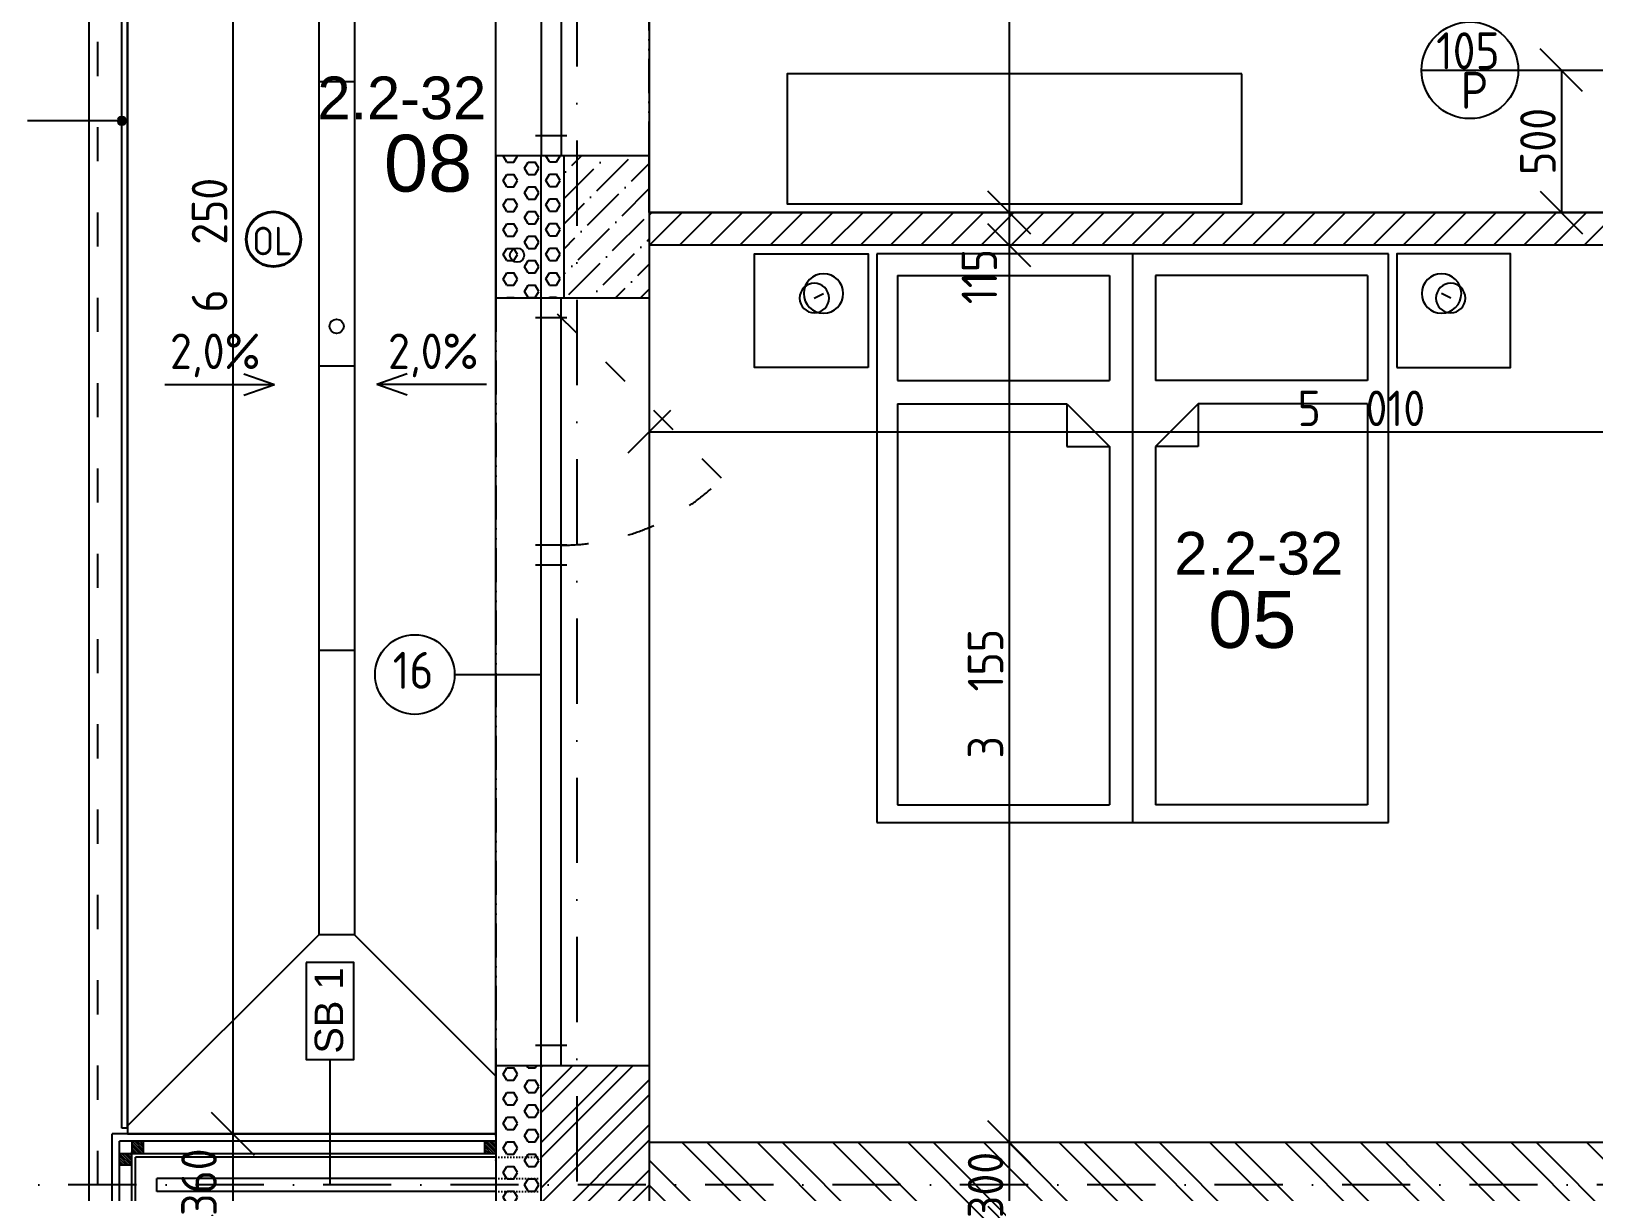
# Model space of a CAD drawing. Extents: x 4511820 to 5180432, y -1526536 to -944957.
# Drawn here: x 4978777 to 4984274, y -1251668 to -1247587 of the extents above; entities that cross this region are included whole.
import ezdxf

# ---------------------------------------------------------------- set-up
doc = ezdxf.new("R2010")
doc.units = 0
doc.header["$MEASUREMENT"] = 0
for name, pattern in [('ACAD_ISO03W100', [30, 12, -18]), ('ACAD_ISO07W100', [3.5, 0.5, -3]), ('ACAD_ISO12W100', [22, 12, -3, 0.5, -3, 0.5, -3]), ('BODKOCIARKOVANA_3', [5.6, 3, -1.3, 0, -1.3])]:
    doc.linetypes.add(name, pattern=pattern)
doc.layers.get('0').update_dxf_attribs({"linetype": 'CONTINUOUS'})
doc.layers.get('Defpoints').update_dxf_attribs({"color": 61, "linetype": 'CONTINUOUS'})
for name, color, linetype in [('DVERE', 45, 'CONTINUOUS'), ('KÓTY', 4, 'CONTINUOUS'), ('MÚRY', 1, 'CONTINUOUS'), ('OKNÁ', 143, 'CONTINUOUS'), ('osi', 253, 'CONTINUOUS'), ('Plochy', 41, 'CONTINUOUS'), ('POPIS', 7, 'CONTINUOUS'), ('POZEMOK', 7, 'CONTINUOUS'), ('TENKÁ', 7, 'CONTINUOUS'), ('tzb', 153, 'CONTINUOUS'), ('ZARIADENIE', 47, 'CONTINUOUS'), ('ŠRAFY', 82, 'CONTINUOUS')]:
    doc.layers.add(name, color=color, linetype=linetype)
doc.layers.add('zz-kanal-daždová', color=136, linetype='CONTINUOUS', lineweight=40)
doc.styles.add('ARIAL', font='arial.ttf')
doc.styles.add('STYLE1', font='isocp.shx')
doc.dimstyles.new('STANDARD-50', dxfattribs={"dimtxt": 125, "dimasz": 150, "dimexe": 10, "dimexo": 200, "dimgap": 20, "dimtad": 1, "dimdsep": 46, "dimlunit": 6, "dimtxsty": 'STYLE1', "dimblk1": 'OBLIQUE', "dimblk2": 'OBLIQUE', "dimsah": 1, "dimcen": 2.5, "dimse1": 1, "dimse2": 1, "dimadec": 0, "dimazin": 0, "dimtfac": 1, "dimtmove": 1, "dimatfit": 3, "dimldrblk": 'OBLIQUE', "dimfxl": 1, "dimtolj": 1, "dimtzin": 0, "dimarcsym": 0})
pattern_1 = [(315, (6325766.1914, 3769186.774), (4.4194173824, 4.4194173824), [])]

# ---------------------------------------------------------------- blocks, each defined once
blk = doc.blocks.new('_OBLIQUE')
at = {"color": 0, "linetype": 'ByBlock'}
blk.add_line((-0.5, -0.5), (0.5, 0.5), dxfattribs=at)
blk = doc.blocks.new('*D14009')
at = {"layer": 'Defpoints', "color": 0}
for p in [(4980951, -1245184.2), (4976404.5, -1251494.2), (4980951, -1251494.2)]:
    blk.add_point(p, dxfattribs=at)
at = {"layer": 'KÓTY', "color": 0, "lineweight": -2}
blk.add_line((4976404.5, -1245184.2), (4976404.5, -1251494.2), dxfattribs=at)
at = {"layer": 'KÓTY', "color": 0, "linetype": 'ByBlock', "lineweight": -2, "xscale": 150, "yscale": 150, "zscale": 150}
for p, rotation in [((4976404.5, -1245184.2), 90), ((4976404.5, -1251494.2), 270)]:
    blk.add_blockref('_OBLIQUE', p, dxfattribs=dict(at, rotation=rotation))
at = {"layer": 'KÓTY', "color": 0, "insert": (4976322, -1248339.2), "char_height": 125, "attachment_point": 5, "rotation": 90, "style": 'STYLE1'}
blk.add_mtext('\\A1;6ﾠ310', dxfattribs=at)
blk = doc.blocks.new('*D14010')
at = {"layer": 'Defpoints', "color": 0}
for p in [(4980951, -1251494.2), (4976404.5, -1251794.2), (4980951, -1251794.2)]:
    blk.add_point(p, dxfattribs=at)
at = {"layer": 'KÓTY', "color": 0, "lineweight": -2}
blk.add_line((4976404.5, -1251494.2), (4976404.5, -1251794.2), dxfattribs=at)
at = {"layer": 'KÓTY', "color": 0, "linetype": 'ByBlock', "lineweight": -2, "xscale": 150, "yscale": 150, "zscale": 150}
for p, rotation in [((4976404.5, -1251494.2), 90), ((4976404.5, -1251794.2), 270)]:
    blk.add_blockref('_OBLIQUE', p, dxfattribs=dict(at, rotation=rotation))
at = {"layer": 'KÓTY', "color": 0, "insert": (4976322, -1251644.2), "char_height": 125, "attachment_point": 5, "rotation": 90, "style": 'STYLE1'}
blk.add_mtext('\\A1;300', dxfattribs=at)
blk = doc.blocks.new('*D14016')
at = {"layer": 'Defpoints', "color": 0}
for p in [(4980696, -1245034.2), (4976754.5, -1251644.2), (4980696, -1251644.2)]:
    blk.add_point(p, dxfattribs=at)
at = {"layer": 'KÓTY', "color": 0, "lineweight": -2}
blk.add_line((4976754.5, -1245034.2), (4976754.5, -1251644.2), dxfattribs=at)
at = {"layer": 'KÓTY', "color": 0, "linetype": 'ByBlock', "lineweight": -2, "xscale": 150, "yscale": 150, "zscale": 150}
for p, rotation in [((4976754.5, -1245034.2), 90), ((4976754.5, -1251644.2), 270)]:
    blk.add_blockref('_OBLIQUE', p, dxfattribs=dict(at, rotation=rotation))
at = {"layer": 'KÓTY', "color": 0, "insert": (4976672, -1248339.2), "char_height": 125, "attachment_point": 5, "rotation": 90, "style": 'STYLE1'}
blk.add_mtext('\\A1;6ﾠ610', dxfattribs=at)
blk = doc.blocks.new('*D14017')
at = {"layer": 'Defpoints', "color": 0}
for p in [(4980696, -1251644.2), (4976754.5, -1258359.2), (4980696, -1258359.2)]:
    blk.add_point(p, dxfattribs=at)
at = {"layer": 'KÓTY', "color": 0, "lineweight": -2}
blk.add_line((4976754.5, -1251644.2), (4976754.5, -1258359.2), dxfattribs=at)
at = {"layer": 'KÓTY', "color": 0, "linetype": 'ByBlock', "lineweight": -2, "xscale": 150, "yscale": 150, "zscale": 150}
for p, rotation in [((4976754.5, -1251644.2), 90), ((4976754.5, -1258359.2), 270)]:
    blk.add_blockref('_OBLIQUE', p, dxfattribs=dict(at, rotation=rotation))
at = {"layer": 'KÓTY', "color": 0, "insert": (4976672, -1255001.7), "char_height": 125, "attachment_point": 5, "rotation": 90, "style": 'STYLE1'}
blk.add_mtext('\\A1;6ﾠ715', dxfattribs=at)
blk = doc.blocks.new('*D14019')
at = {"layer": 'Defpoints', "color": 0}
for p in [(4979211, -1225674.2), (4977104.5, -1258484.2), (4982061, -1258484.2)]:
    blk.add_point(p, dxfattribs=at)
at = {"layer": 'KÓTY', "color": 0, "lineweight": -2}
blk.add_line((4977104.5, -1225674.2), (4977104.5, -1258484.2), dxfattribs=at)
at = {"layer": 'KÓTY', "color": 0, "linetype": 'ByBlock', "lineweight": -2, "xscale": 150, "yscale": 150, "zscale": 150}
for p, rotation in [((4977104.5, -1225674.2), 90), ((4977104.5, -1258484.2), 270)]:
    blk.add_blockref('_OBLIQUE', p, dxfattribs=dict(at, rotation=rotation))
at = {"layer": 'KÓTY', "color": 0, "insert": (4977022, -1242079.2), "char_height": 125, "attachment_point": 5, "rotation": 90, "style": 'STYLE1'}
blk.add_mtext('\\A1;32ﾠ810', dxfattribs=at)
blk = doc.blocks.new('*D14116')
at = {"layer": 'Defpoints', "color": 0}
for p in [(4977454.5, -1251224.2), (4980571, -1251224.2), (4980571, -1252724.2)]:
    blk.add_point(p, dxfattribs=at)
at = {"layer": 'KÓTY', "color": 0, "lineweight": -2}
blk.add_line((4977454.5, -1252724.2), (4977454.5, -1251224.2), dxfattribs=at)
at = {"layer": 'KÓTY', "color": 0, "linetype": 'ByBlock', "lineweight": -2, "xscale": 150, "yscale": 150, "zscale": 150}
for p, rotation in [((4977454.5, -1251224.2), 90), ((4977454.5, -1252724.2), 270)]:
    blk.add_blockref('_OBLIQUE', p, dxfattribs=dict(at, rotation=rotation))
at = {"layer": 'KÓTY', "color": 0, "insert": (4977372, -1251974.2), "char_height": 125, "attachment_point": 5, "rotation": 90, "style": 'STYLE1'}
blk.add_mtext('\\A1;1ﾠ500', dxfattribs=at)
blk = doc.blocks.new('*D14117')
at = {"layer": 'Defpoints', "color": 0}
for p in [(4980571, -1248524.2), (4977454.5, -1251224.2), (4980571, -1251224.2)]:
    blk.add_point(p, dxfattribs=at)
at = {"layer": 'KÓTY', "color": 0, "lineweight": -2}
blk.add_line((4977454.5, -1248524.2), (4977454.5, -1251224.2), dxfattribs=at)
at = {"layer": 'KÓTY', "color": 0, "linetype": 'ByBlock', "lineweight": -2, "xscale": 150, "yscale": 150, "zscale": 150}
for p, rotation in [((4977454.5, -1248524.2), 90), ((4977454.5, -1251224.2), 270)]:
    blk.add_blockref('_OBLIQUE', p, dxfattribs=dict(at, rotation=rotation))
at = {"layer": 'KÓTY', "color": 0, "insert": (4977372, -1249874.2), "char_height": 125, "attachment_point": 5, "rotation": 90, "style": 'STYLE1'}
blk.add_mtext('\\A1;2ﾠ700', dxfattribs=at)
blk = doc.blocks.new('*D14118')
at = {"layer": 'Defpoints', "color": 0}
for p in [(4980571, -1248024.2), (4977454.5, -1248524.2), (4980641, -1248524.2)]:
    blk.add_point(p, dxfattribs=at)
at = {"layer": 'KÓTY', "color": 0, "lineweight": -2}
blk.add_line((4977454.5, -1248024.2), (4977454.5, -1248524.2), dxfattribs=at)
at = {"layer": 'KÓTY', "color": 0, "linetype": 'ByBlock', "lineweight": -2, "xscale": 150, "yscale": 150, "zscale": 150}
for p, rotation in [((4977454.5, -1248024.2), 90), ((4977454.5, -1248524.2), 270)]:
    blk.add_blockref('_OBLIQUE', p, dxfattribs=dict(at, rotation=rotation))
at = {"layer": 'KÓTY', "color": 0, "insert": (4977372, -1248274.2), "char_height": 125, "attachment_point": 5, "rotation": 90, "style": 'STYLE1'}
blk.add_mtext('\\A1;500', dxfattribs=at)
blk = doc.blocks.new('*D14119')
at = {"layer": 'Defpoints', "color": 0}
for p in [(4980571, -1245774.2), (4977454.5, -1248024.2), (4980571, -1248024.2)]:
    blk.add_point(p, dxfattribs=at)
at = {"layer": 'KÓTY', "color": 0, "lineweight": -2}
blk.add_line((4977454.5, -1245774.2), (4977454.5, -1248024.2), dxfattribs=at)
at = {"layer": 'KÓTY', "color": 0, "linetype": 'ByBlock', "lineweight": -2, "xscale": 150, "yscale": 150, "zscale": 150}
for p, rotation in [((4977454.5, -1245774.2), 90), ((4977454.5, -1248024.2), 270)]:
    blk.add_blockref('_OBLIQUE', p, dxfattribs=dict(at, rotation=rotation))
at = {"layer": 'KÓTY', "color": 0, "insert": (4977372, -1246899.2), "char_height": 125, "attachment_point": 5, "rotation": 90, "style": 'STYLE1'}
blk.add_mtext('\\A1;2ﾠ250', dxfattribs=at)
blk = doc.blocks.new('DVOJPOSTEL')
at = {"layer": 'ZARIADENIE', "ltscale": 0.25}
for p, q in [((4444359, -1314665.2), (4444359, -1312665.2)), ((4444359, -1312665.2), (4446159, -1312665.2)), ((4445259, -1312665.2), (4445259, -1314665.2)), ((4446159, -1312665.2), (4446159, -1314665.2)), ((4444139.6, -1312821.2), (4444171.8, -1312805.1)), ((4446378.4, -1312821.2), (4446346.2, -1312805.1)), ((4446159, -1314665.2), (4444359, -1314665.2))]:
    blk.add_line(p, q, dxfattribs=at)
at = {"layer": 'ZARIADENIE', "color": 76, "ltscale": 0.25}
for p, q in [((4444432.3, -1312741.6), (4445177.9, -1312741.6)), ((4444432.3, -1312741.6), (4444432.3, -1313110.9)), ((4445177.9, -1312741.6), (4445177.9, -1313110.9)), ((4446085.7, -1312741.6), (4445340.1, -1312741.6)), ((4445340.1, -1312741.6), (4445340.1, -1313110.9)), ((4446085.7, -1312741.6), (4446085.7, -1313110.9)), ((4444432.3, -1313110.9), (4445177.9, -1313110.9)), ((4446085.7, -1313110.9), (4445340.1, -1313110.9)), ((4444432.3, -1313193.6), (4444432.3, -1314603.6)), ((4444432.3, -1313193.6), (4445027.9, -1313193.6)), ((4445027.9, -1313193.6), (4445177.9, -1313343.6)), ((4445027.9, -1313193.6), (4445027.9, -1313343.6)), ((4445490.1, -1313193.6), (4445340.1, -1313343.6)), ((4446085.7, -1313193.6), (4445490.1, -1313193.6)), ((4445490.1, -1313193.6), (4445490.1, -1313343.6)), ((4446085.7, -1313193.6), (4446085.7, -1314603.6)), ((4445027.9, -1313343.6), (4445177.9, -1313343.6)), ((4445177.9, -1313343.6), (4445177.9, -1314603.6)), ((4445340.1, -1313343.6), (4445340.1, -1314603.6)), ((4445490.1, -1313343.6), (4445340.1, -1313343.6)), ((4444432.3, -1314603.6), (4445177.9, -1314603.6)), ((4446085.7, -1314603.6), (4445340.1, -1314603.6))]:
    blk.add_line(p, q, dxfattribs=at)
at = {"layer": 'ZARIADENIE'}
for points in [[(4444329, -1313065.2), (4443929, -1313065.2), (4443929, -1312665.2), (4444329, -1312665.2)], [(4446189, -1313065.2), (4446589, -1313065.2), (4446589, -1312665.2), (4446189, -1312665.2)]]:
    blk.add_lwpolyline(points, close=True, dxfattribs=at)
at = {"layer": 'ZARIADENIE', "ltscale": 0.25}
for centre, radius in [((4444139.6, -1312821.2), 51.9), ((4444171.8, -1312805.1), 69.7), ((4446346.2, -1312805.1), 69.7), ((4446378.4, -1312821.2), 51.9)]:
    blk.add_circle(centre, radius, dxfattribs=at)
blk = doc.blocks.new('*D30691')
at = {"layer": 'Defpoints', "color": 0}
for p in [(4980951, -1245184.2), (4980951, -1248224.2), (4982216.5, -1248224.2)]:
    blk.add_point(p, dxfattribs=at)
at = {"layer": 'KÓTY', "color": 0, "lineweight": -2}
blk.add_line((4982216.5, -1245184.2), (4982216.5, -1248224.2), dxfattribs=at)
at = {"layer": 'KÓTY', "color": 0, "linetype": 'ByBlock', "lineweight": -2, "xscale": 150, "yscale": 150, "zscale": 150}
for p, rotation in [((4982216.5, -1245184.2), 90), ((4982216.5, -1248224.2), 270)]:
    blk.add_blockref('_OBLIQUE', p, dxfattribs=dict(at, rotation=rotation))
at = {"layer": 'KÓTY', "color": 0, "insert": (4982134, -1246704.2), "char_height": 125, "attachment_point": 5, "rotation": 90, "style": 'STYLE1'}
blk.add_mtext('\\A1;3ﾠ040', dxfattribs=at)
blk = doc.blocks.new('*D30692')
at = {"layer": 'Defpoints', "color": 0}
for p in [(4980951, -1248224.2), (4980951, -1248339.2), (4982216.5, -1248339.2)]:
    blk.add_point(p, dxfattribs=at)
at = {"layer": 'KÓTY', "color": 0, "lineweight": -2}
blk.add_line((4982216.5, -1248224.2), (4982216.5, -1248339.2), dxfattribs=at)
at = {"layer": 'KÓTY', "color": 0, "linetype": 'ByBlock', "lineweight": -2, "xscale": 150, "yscale": 150, "zscale": 150}
for p, rotation in [((4982216.5, -1248224.2), 90), ((4982216.5, -1248339.2), 270)]:
    blk.add_blockref('_OBLIQUE', p, dxfattribs=dict(at, rotation=rotation))
at = {"layer": 'KÓTY', "color": 0, "insert": (4982112, -1248449.5), "char_height": 125, "attachment_point": 5, "rotation": 90, "style": 'STYLE1'}
blk.add_mtext('\\A1;115', dxfattribs=at)
blk = doc.blocks.new('*D30693')
at = {"layer": 'Defpoints', "color": 0}
for p in [(4980951, -1248339.2), (4980951, -1251494.2), (4982216.5, -1251494.2)]:
    blk.add_point(p, dxfattribs=at)
at = {"layer": 'KÓTY', "color": 0, "lineweight": -2}
blk.add_line((4982216.5, -1248339.2), (4982216.5, -1251494.2), dxfattribs=at)
at = {"layer": 'KÓTY', "color": 0, "linetype": 'ByBlock', "lineweight": -2, "xscale": 150, "yscale": 150, "zscale": 150}
for p, rotation in [((4982216.5, -1248339.2), 90), ((4982216.5, -1251494.2), 270)]:
    blk.add_blockref('_OBLIQUE', p, dxfattribs=dict(at, rotation=rotation))
at = {"layer": 'KÓTY', "color": 0, "insert": (4982134, -1249916.7), "char_height": 125, "attachment_point": 5, "rotation": 90, "style": 'STYLE1'}
blk.add_mtext('\\A1;3ﾠ155', dxfattribs=at)
blk = doc.blocks.new('*D30694')
at = {"layer": 'Defpoints', "color": 0}
for p in [(4980951, -1251494.2), (4980951, -1251794.2), (4982216.5, -1251794.2)]:
    blk.add_point(p, dxfattribs=at)
at = {"layer": 'KÓTY', "color": 0, "lineweight": -2}
blk.add_line((4982216.5, -1251494.2), (4982216.5, -1251794.2), dxfattribs=at)
at = {"layer": 'KÓTY', "color": 0, "linetype": 'ByBlock', "lineweight": -2, "xscale": 150, "yscale": 150, "zscale": 150}
for p, rotation in [((4982216.5, -1251494.2), 90), ((4982216.5, -1251794.2), 270)]:
    blk.add_blockref('_OBLIQUE', p, dxfattribs=dict(at, rotation=rotation))
at = {"layer": 'KÓTY', "color": 0, "insert": (4982134, -1251644.2), "char_height": 125, "attachment_point": 5, "rotation": 90, "style": 'STYLE1'}
blk.add_mtext('\\A1;300', dxfattribs=at)
blk = doc.blocks.new('*D30827')
at = {"layer": 'Defpoints', "color": 0}
for p in [(4984008, -1247724.2), (4984008, -1248224.2), (4984159.5, -1248224.2)]:
    blk.add_point(p, dxfattribs=at)
at = {"layer": 'KÓTY', "color": 0, "lineweight": -2}
blk.add_line((4984159.5, -1247724.2), (4984159.5, -1248224.2), dxfattribs=at)
at = {"layer": 'KÓTY', "color": 0, "linetype": 'ByBlock', "lineweight": -2, "xscale": 150, "yscale": 150, "zscale": 150}
for p, rotation in [((4984159.5, -1247724.2), 90), ((4984159.5, -1248224.2), 270)]:
    blk.add_blockref('_OBLIQUE', p, dxfattribs=dict(at, rotation=rotation))
at = {"layer": 'KÓTY', "color": 0, "insert": (4984077, -1247974.2), "char_height": 125, "attachment_point": 5, "rotation": 90, "style": 'STYLE1'}
blk.add_mtext('\\A1;500', dxfattribs=at)
blk = doc.blocks.new('*D30843')
at = {"layer": 'Defpoints', "color": 0}
for p in [(4980951, -1248339.2), (4985961, -1248339.2), (4985961, -1248995.5)]:
    blk.add_point(p, dxfattribs=at)
at = {"layer": 'KÓTY', "color": 0, "lineweight": -2}
blk.add_line((4980951, -1248995.5), (4985961, -1248995.5), dxfattribs=at)
at = {"layer": 'KÓTY', "color": 0, "linetype": 'ByBlock', "lineweight": -2, "xscale": 150, "yscale": 150, "zscale": 150, "rotation": 180}
blk.add_blockref('_OBLIQUE', (4980951, -1248995.5), dxfattribs=at)
at = {"layer": 'KÓTY', "color": 0, "linetype": 'ByBlock', "lineweight": -2, "xscale": 150, "yscale": 150, "zscale": 150}
blk.add_blockref('_OBLIQUE', (4985961, -1248995.5), dxfattribs=at)
at = {"layer": 'KÓTY', "color": 0, "insert": (4983456, -1248913), "char_height": 125, "attachment_point": 5, "style": 'STYLE1'}
blk.add_mtext('\\A1;5ﾠ010', dxfattribs=at)
blk = doc.blocks.new('*D31444')
at = {"layer": 'Defpoints', "color": 0}
for p in [(4979486.5, -1245214.2), (4979486.5, -1251464.2), (4979486.5, -1251464.2)]:
    blk.add_point(p, dxfattribs=at)
at = {"layer": 'KÓTY', "color": 0, "lineweight": -2}
blk.add_line((4979486.5, -1245214.2), (4979486.5, -1251464.2), dxfattribs=at)
at = {"layer": 'KÓTY', "color": 0, "linetype": 'ByBlock', "lineweight": -2, "xscale": 150, "yscale": 150, "zscale": 150}
for p, rotation in [((4979486.5, -1245214.2), 90), ((4979486.5, -1251464.2), 270)]:
    blk.add_blockref('_OBLIQUE', p, dxfattribs=dict(at, rotation=rotation))
at = {"layer": 'KÓTY', "color": 0, "insert": (4979404, -1248339.2), "char_height": 125, "attachment_point": 5, "rotation": 90, "style": 'STYLE1'}
blk.add_mtext('\\A1;6ﾠ250', dxfattribs=at)
blk = doc.blocks.new('*D48135')
at = {"layer": 'Defpoints', "color": 0}
for p in [(4979486.5, -1251464.2), (4979486.5, -1251824.2), (4979486.5, -1251824.2)]:
    blk.add_point(p, dxfattribs=at)
at = {"layer": 'KÓTY', "color": 0, "lineweight": -2}
blk.add_line((4979486.5, -1251464.2), (4979486.5, -1251824.2), dxfattribs=at)
at = {"layer": 'KÓTY', "color": 0, "linetype": 'ByBlock', "lineweight": -2, "xscale": 150, "yscale": 150, "zscale": 150}
for p, rotation in [((4979486.5, -1251464.2), 90), ((4979486.5, -1251824.2), 270)]:
    blk.add_blockref('_OBLIQUE', p, dxfattribs=dict(at, rotation=rotation))
at = {"layer": 'KÓTY', "color": 0, "insert": (4979367, -1251634.5), "char_height": 125, "attachment_point": 5, "rotation": 90, "style": 'STYLE1'}
blk.add_mtext('\\A1;360', dxfattribs=at)

msp = doc.modelspace()

# ---------------------------------------------------------------- hatches: boundary and pattern name
at = {"layer": 'TENKÁ'}
h = msp.add_hatch(color=256, dxfattribs=at)
h.dxf.hatch_style = 1
h.paths.add_polyline_path([(4979081, -1247901.691, 2.41421356), (4979096, -1247886.691, 0.41421356)])
at = {"layer": 'ŠRAFY'}
h = msp.add_hatch(dxfattribs=at)
h.set_pattern_fill('HEX', color=256, scale=200)
h.set_pattern_definition([(0, (0, -96320.035), (0, 43.3012702), [25, -50]), (120, (0, -96320.035), (-37.5, -21.6506351), [25, -50]), (60, (25, -96320.035), (-37.5, 21.6506351), [25, -50])])
h.paths.add_polyline_path([(4980411, -1248524.226), (4980571, -1248524.226), (4980571, -1248024.226), (4980411, -1248024.226)])
h = msp.add_hatch(dxfattribs=at)
h.set_pattern_fill('HEX', color=256, scale=200)
h.set_pattern_definition([(0, (0, -81510.035), (0, 43.3012702), [25, -50]), (120, (0, -81510.035), (-37.5, -21.6506351), [25, -50]), (60, (25, -81510.035), (-37.5, 21.6506351), [25, -50])])
h.paths.add_polyline_path([(4980641, -1248524.226), (4980651, -1248524.226), (4980651, -1248024.226), (4980641, -1248024.226), (4980571, -1248024.226), (4980571, -1248524.226)])
at = {"layer": 'ŠRAFY', "ltscale": 0.25}
h = msp.add_hatch(dxfattribs=at)
h.set_pattern_fill('ANSI36', color=256, scale=500)
h.set_pattern_definition([(45, (449781.18, -111142.21), (33.1456304, 121.533978), [156.25, -31.25, 0, -31.25])])
h.paths.add_polyline_path([(4980651, -1248524.226), (4980951, -1248524.226), (4980951, -1248024.226), (4980651, -1248024.226)])
h = msp.add_hatch(dxfattribs=at)
h.set_pattern_fill('ANSI31', color=256, scale=600, style=0)
h.set_pattern_definition([(45, (515270.5, 214751.965), (-53.0330086, 53.0330086), [])])
h.paths.add_polyline_path([(4986076, -1249094.226), (4986076, -1248224.226), (4985211, -1248224.226), (4985211, -1248174.226), (4985096, -1248174.226), (4985096, -1248224.226), (4980951, -1248224.226), (4980951, -1248339.226), (4985961, -1248339.226), (4985961, -1249094.226)])
at = {"layer": 'ŠRAFY'}
h = msp.add_hatch(dxfattribs=at)
h.set_pattern_fill('HEX', color=256, scale=200)
h.set_pattern_definition([(0, (0, -89070.035), (0, 43.3012702), [25, -50]), (120, (0, -89070.035), (-37.5, -21.6506351), [25, -50]), (60, (25, -89070.035), (-37.5, 21.6506351), [25, -50])])
h.paths.add_polyline_path([(4980411, -1251224.226), (4980411, -1251261.726), (4980411, -1251464.226), (4980411, -1251490.226), (4980411, -1251534.226), (4980411, -1251546.726), (4980411, -1251621.726), (4980411, -1251666.726), (4980411, -1251741.726), (4980411, -1251754.226), (4980411, -1251798.226), (4980411, -1251824.226), (4980411, -1252724.226), (4980571, -1252724.226), (4980571, -1251224.226)])
h = msp.add_hatch(dxfattribs=at)
h.set_pattern_fill('ANSI32', color=256, scale=300)
h.set_pattern_definition([(45, (0, 86710.97), (-79.549513, 79.549513), []), (45, (53.03, 86710.97), (-79.549513, 79.549513), [])])
h.paths.add_polyline_path([(4980571, -1251224.226), (4980571, -1252724.226), (4980951, -1252724.226), (4980951, -1251794.226), (4980951, -1251494.226), (4980951, -1251224.226)])
h = msp.add_hatch(dxfattribs=at)
h.set_pattern_fill('ANSI31', color=45, scale=50, angle=270)
h.set_pattern_definition(pattern_1)
h.paths.add_polyline_path([(4979087, -1251534.226), (4979087, -1251574.226), (4979131, -1251574.226), (4979131, -1251534.226)])
h = msp.add_hatch(dxfattribs=at)
h.set_pattern_fill('ANSI31', color=45, scale=50, angle=270)
h.set_pattern_definition(pattern_1)
h.paths.add_polyline_path([(4979171, -1251534.226), (4979171, -1251490.226), (4979131, -1251490.226), (4979131, -1251527.226), (4979131, -1251534.226)])
h = msp.add_hatch(dxfattribs=at)
h.set_pattern_fill('ANSI31', color=45, scale=50, angle=270)
h.set_pattern_definition(pattern_1)
h.paths.add_polyline_path([(4980411, -1251534.226), (4980411, -1251490.226), (4980371, -1251490.226), (4980371, -1251534.226)])
h = msp.add_hatch(dxfattribs=at)
h.set_pattern_fill('ANSI32', color=256, scale=500, angle=90)
h.set_pattern_definition([(135, (515810.9, -44587.94), (-132.5825215, -132.5825215), []), (135, (515810.9, -44499.55), (-132.5825215, -132.5825215), [])])
h.paths.add_polyline_path([(4986076, -1251794.226), (4986076, -1251494.226), (4985961, -1251494.226), (4980951, -1251494.226), (4980951, -1251794.226), (4985326, -1251794.226), (4985406, -1251794.226), (4985996, -1251794.226)])

# ---------------------------------------------------------------- linework, layer by layer
at = {"layer": 'DVERE', "ltscale": 0.25}
for p, q in [((4983668, -1247724.226), (4984008, -1247724.226)), ((4984008, -1247724.226), (4985410.656, -1247724.226))]:
    msp.add_line(p, q, dxfattribs=at)
msp.add_circle((4983838, -1247724.226), 170, dxfattribs=at)
at = {"layer": 'MÚRY'}
for p, q in [((4980411, -1248024.226), (4980951, -1248024.226)), ((4980411, -1248024.226), (4980411, -1248524.226)), ((4980951, -1248224.226), (4980951, -1248024.226)), ((4985096, -1248224.226), (4980951, -1248224.226)), ((4985961, -1248339.226), (4980951, -1248339.226)), ((4980951, -1248339.226), (4980951, -1248524.226)), ((4980411, -1248524.226), (4980951, -1248524.226)), ((4980411, -1251224.226), (4980951, -1251224.226)), ((4980411, -1251224.226), (4980411, -1251464.226)), ((4980951, -1251224.226), (4980951, -1251494.226)), ((4979061, -1251824.226), (4979061, -1251464.226)), ((4980411, -1251464.226), (4979061, -1251464.226)), ((4980951, -1251494.226), (4985961, -1251494.226))]:
    msp.add_line(p, q, dxfattribs=at)
at = {"layer": 'OKNÁ'}
for p, q in [((4979096, -1251444.226), (4979096, -1245234.226)), ((4979116, -1251444.226), (4979116, -1245234.226)), ((4979116, -1251444.226), (4979096, -1251444.226))]:
    msp.add_line(p, q, dxfattribs=at)
at = {"layer": 'OKNÁ', "ltscale": 0.25}
for p, q in [((4980571, -1245774.226), (4980571, -1248024.226)), ((4980641, -1245774.226), (4980641, -1248024.226)), ((4980661, -1247954.226), (4980551, -1247954.226)), ((4980571, -1251224.226), (4980571, -1248524.226)), ((4980641, -1251224.226), (4980641, -1248524.226)), ((4980661, -1248594.226), (4980551, -1248594.226)), ((4980661, -1249394.226), (4980551, -1249394.226)), ((4980661, -1249464.226), (4980551, -1249464.226)), ((4980266.146, -1249849.226), (4980571, -1249849.226)), ((4980661, -1251154.226), (4980551, -1251154.226))]:
    msp.add_line(p, q, dxfattribs=at)
at = {"layer": 'OKNÁ', "linetype": 'ACAD_ISO03W100', "ltscale": 8}
msp.add_line((4980626.858, -1248580.084), (4981206.685, -1249159.912), dxfattribs=at)
at = {"layer": 'OKNÁ', "ltscale": 0.25}
msp.add_circle((4980126.146, -1249849.226), 140, dxfattribs=at)
at = {"layer": 'OKNÁ', "linetype": 'ACAD_ISO03W100', "ltscale": 8}
msp.add_arc((4980641, -1248594.226), 800, 270, 315, dxfattribs=at)
at = {"layer": 'osi', "linetype": 'BODKOCIARKOVANA_3', "ltscale": 100}
msp.add_line((4980696, -1223327.035), (4980696, -1260844.226), dxfattribs=at)
at = {"layer": 'osi', "linetype": 'BODKOCIARKOVANA_3', "ltscale": 80}
msp.add_line((5041881, -1251644.226), (4978211, -1251644.226), dxfattribs=at)
at = {"layer": 'Plochy'}
for points in [[(4980411, -1245214.226), (4979116, -1245214.226), (4979116, -1251464.226), (4980411, -1251464.226)], [(4985096, -1245184.226), (4980951, -1245184.226), (4980951, -1248224.226), (4985096, -1248224.226)], [(4985961, -1248339.226), (4980951, -1248339.226), (4980951, -1251494.226), (4985961, -1251494.226)]]:
    msp.add_lwpolyline(points, close=True, dxfattribs=at)
at = {"layer": 'POZEMOK'}
for p, q in [((4979788.5, -1245764.226), (4979788.5, -1250764.226)), ((4979788.5, -1245764.226), (4979788.5, -1250764.226)), ((4979913.5, -1245764.226), (4979913.5, -1250764.226)), ((4979913.5, -1245764.226), (4979913.5, -1250764.226)), ((4979913.5, -1247764.226), (4979788.5, -1247764.226)), ((4979913.5, -1248764.226), (4979788.5, -1248764.226)), ((4979913.5, -1249764.226), (4979788.5, -1249764.226)), ((4979788.5, -1250764.226), (4979116, -1251436.726)), ((4979913.5, -1250764.226), (4979788.5, -1250764.226)), ((4979913.5, -1250764.226), (4979788.5, -1250764.226)), ((4979913.5, -1250764.226), (4979788.5, -1250764.226)), ((4979913.5, -1250764.226), (4980411, -1251261.726))]:
    msp.add_line(p, q, dxfattribs=at)
at = {"layer": 'TENKÁ'}
for p, q in [((4978981, -1260074.226), (4978981, -1239354.226)), ((4980571, -1248524.226), (4980571, -1248024.226)), ((4980651, -1248524.226), (4980651, -1248024.226)), ((4980951, -1248224.226), (4980951, -1248339.226)), ((4979246.25, -1248829.535), (4979632.25, -1248829.535)), ((4979525.05, -1248791.935), (4979632.25, -1248829.535)), ((4979525.05, -1248867.135), (4979632.25, -1248829.535)), ((4980099.45, -1248791.935), (4979992.25, -1248829.535)), ((4980378.25, -1248829.535), (4979992.25, -1248829.535)), ((4980099.45, -1248867.135), (4979992.25, -1248829.535)), ((4979827.559, -1251203.226), (4979827.559, -1251639.726)), ((4980571, -1252724.226), (4980571, -1251224.226)), ((4980411, -1251464.226), (4980411, -1251824.226)), ((4980411, -1251464.226), (4980411, -1251824.226)), ((4980411, -1251464.226), (4980411, -1251824.226)), ((4980951, -1251494.226), (4980951, -1251794.226))]:
    msp.add_line(p, q, dxfattribs=at)
at = {"layer": 'TENKÁ', "linetype": 'ACAD_ISO03W100', "ltscale": 10}
msp.add_line((4979011, -1260044.226), (4979011, -1239354.226), dxfattribs=at)
at = {"layer": 'TENKÁ', "linetype": 'ACAD_ISO12W100', "ltscale": 10}
for p, q in [((4980411, -1248024.226), (4980411, -1245774.226)), ((4980951, -1248024.226), (4980951, -1245774.226)), ((4980411, -1248524.226), (4980411, -1251224.226)), ((4980951, -1248524.226), (4980951, -1251224.226))]:
    msp.add_line(p, q, dxfattribs=at)
at = {"layer": 'TENKÁ', "ltscale": 0.25}
msp.add_line((4979096, -1247901.691), (4978764.097, -1247901.691), dxfattribs=at)
at = {"layer": 'TENKÁ', "color": 45}
for p, q in [((4979087, -1251798.226), (4979087, -1251490.226)), ((4980411, -1251490.226), (4979087, -1251490.226)), ((4979131, -1251534.226), (4979087, -1251534.226)), ((4979131, -1251490.226), (4979131, -1251534.226)), ((4979131, -1251754.226), (4979131, -1251527.226)), ((4980411, -1251534.226), (4979131, -1251534.226)), ((4979171, -1251490.226), (4979171, -1251534.226)), ((4979131, -1251574.226), (4979087, -1251574.226))]:
    msp.add_line(p, q, dxfattribs=at)
at = {"layer": 'TENKÁ', "color": 252}
for p, q in [((4979143.5, -1251741.726), (4979143.5, -1251546.726)), ((4980411, -1251546.726), (4979143.5, -1251546.726)), ((4980411, -1251621.726), (4979218.5, -1251621.726)), ((4979218.5, -1251666.726), (4979218.5, -1251621.726)), ((4980411, -1251666.726), (4979218.5, -1251666.726))]:
    msp.add_line(p, q, dxfattribs=at)
at = {"layer": 'TENKÁ', "color": 252, "linetype": 'ACAD_ISO07W100', "ltscale": 3}
for p, q in [((4980411, -1251546.726), (4980571, -1251546.726)), ((4980411, -1251621.726), (4980571, -1251621.726)), ((4980411, -1251666.726), (4980571, -1251666.726))]:
    msp.add_line(p, q, dxfattribs=at)
at = {"layer": 'TENKÁ'}
msp.add_lwpolyline([(4979743.559, -1250861.726), (4979743.559, -1251203.226), (4979911.559, -1251203.226), (4979911.559, -1250861.726)], close=True, dxfattribs=at)
msp.add_circle((4979096, -1247901.691), 15, dxfattribs=at)
at = {"layer": 'tzb'}
for centre in [(4980486, -1248374.226), (4979851, -1248624.226)]:
    msp.add_circle(centre, 25, dxfattribs=at)
at = {"layer": 'ZARIADENIE', "color": 45, "ltscale": 0.25}
msp.add_lwpolyline([(4983036, -1247736.459), (4981436, -1247736.459), (4981436, -1248194.226), (4983036, -1248194.226)], close=True, dxfattribs=at)
at = {"layer": 'zz-kanal-daždová'}
msp.add_circle((4979628.748, -1248318.314), 96, dxfattribs=at)
at = {"layer": 'ŠRAFY', "color": 45}
msp.add_line((4980371, -1251490.226), (4980371, -1251534.226), dxfattribs=at)

# ---------------------------------------------------------------- block references
at = {"layer": 'ZARIADENIE', "color": 2, "xscale": -1}
msp.add_blockref('DVOJPOSTEL', (9427910, 64295.965), dxfattribs=at)

# ---------------------------------------------------------------- texts
at = {"layer": 'DVERE', "style": 'STYLE1'}
for s, p in [('105', (4983718.97, -1247720.726)), ('P', (4983805.97, -1247859.363))]:
    msp.add_text(s, height=130, dxfattribs=at).set_placement(p)
at = {"layer": 'POPIS', "lineweight": 40, "ltscale": 0.25, "style": 'ARIAL'}
for s, height, p in [('2.2-32', 150, (4979783.411, -1247896.114)), ('08', 200, (4980017.311, -1248150.805)), ('2.2-32', 150, (4982797.911, -1249497.614)), ('05', 200, (4982916.811, -1249755.305))]:
    msp.add_text(s, height=height, dxfattribs=at).set_placement(p)
at = {"layer": 'TENKÁ', "ltscale": 0.25, "style": 'STYLE1'}
for p in [(4979265.082, -1248774.824), (4980032.082, -1248774.824)]:
    msp.add_text('2,0%', height=125, dxfattribs=at).set_placement(p)
at = {"layer": 'TENKÁ', "style": 'STYLE1'}
msp.add_text('16', height=130, dxfattribs=at).set_placement((4980048.616, -1249899.226))
at = {"layer": 'TENKÁ', "linetype": 'Continuous', "lineweight": 20, "style": 'ARIAL'}
msp.add_text('SB 1', height=100, rotation=90, dxfattribs=at).set_placement((4979873.887, -1251182.315))
at = {"layer": 'zz-kanal-daždová', "style": 'STYLE1'}
msp.add_text('OL', height=100, dxfattribs=at).set_placement((4979554.12, -1248374.513))

# ---------------------------------------------------------------- dimensions: what is measured, and where the dimension line sits
at = {"layer": 'KÓTY'}
for base, p1, p2, picture, middle in [((4977104.5, -1258484.226), (4979211, -1225674.226), (4982061, -1258484.226), '*D14019', (4977021.957, -1242079.226)), ((4976754.5, -1251644.226), (4980696, -1245034.226), (4980696, -1251644.226), '*D14016', (4976671.957, -1248339.226)), ((4976404.5, -1251494.226), (4980951, -1245184.226), (4980951, -1251494.226), '*D14009', (4976321.957, -1248339.226)), ((4979486.5, -1251464.226), (4979486.5, -1245214.226), (4979486.5, -1251464.226), '*D31444', (4979403.957, -1248339.226)), ((4982216.5, -1248224.226), (4980951, -1245184.226), (4980951, -1248224.226), '*D30691', (4982133.957, -1246704.226)), ((4977454.5, -1248024.226), (4980571, -1245774.226), (4980571, -1248024.226), '*D14119', (4977371.957, -1246899.226)), ((4984159.5, -1248224.226), (4984008, -1247724.226), (4984008, -1248224.226), '*D30827', (4984077, -1247974.226)), ((4977454.5, -1248524.226), (4980571, -1248024.226), (4980641, -1248524.226), '*D14118', (4977372, -1248274.226)), ((4982216.5, -1251494.226), (4980951, -1248339.226), (4980951, -1251494.226), '*D30693', (4982133.957, -1249916.726)), ((4977454.5, -1251224.226), (4980571, -1248524.226), (4980571, -1251224.226), '*D14117', (4977371.957, -1249874.226)), ((4977454.5, -1251224.226), (4980571, -1252724.226), (4980571, -1251224.226), '*D14116', (4977371.957, -1251974.226)), ((4976404.5, -1251794.226), (4980951, -1251494.226), (4980951, -1251794.226), '*D14010', (4976322, -1251644.226)), ((4982216.5, -1251794.226), (4980951, -1251494.226), (4980951, -1251794.226), '*D30694', (4982134, -1251644.226)), ((4976754.5, -1258359.226), (4980696, -1251644.226), (4980696, -1258359.226), '*D14017', (4976671.957, -1255001.726))]:
    dim = msp.add_linear_dim(base=base, p1=p1, p2=p2, angle=90, dimstyle='STANDARD-50', dxfattribs=at)
    dim.commit()
    dim.dimension.update_dxf_attribs({"geometry": picture, "text_midpoint": middle})
for base, p1, p2, picture, middle in [((4982216.5, -1248339.226), (4980951, -1248224.226), (4980951, -1248339.226), '*D30692', (4982194.5, -1248449.535)), ((4979486.5, -1251824.226), (4979486.5, -1251464.226), (4979486.5, -1251824.226), '*D48135', (4979449.5, -1251634.535))]:
    dim = msp.add_linear_dim(base=base, p1=p1, p2=p2, angle=90, dimstyle='STANDARD-50', dxfattribs=at)
    dim.commit()
    dim.dimension.update_dxf_attribs({"geometry": picture, "text_midpoint": middle, "dimtype": 160})
dim = msp.add_linear_dim(base=(4985961, -1248995.535), p1=(4980951, -1248339.226), p2=(4985961, -1248339.226), dimstyle='STANDARD-50', dxfattribs=at)
dim.commit()
dim.dimension.update_dxf_attribs({"geometry": '*D30843', "text_midpoint": (4983456, -1248912.992)})

doc.saveas('drawing.dxf')
